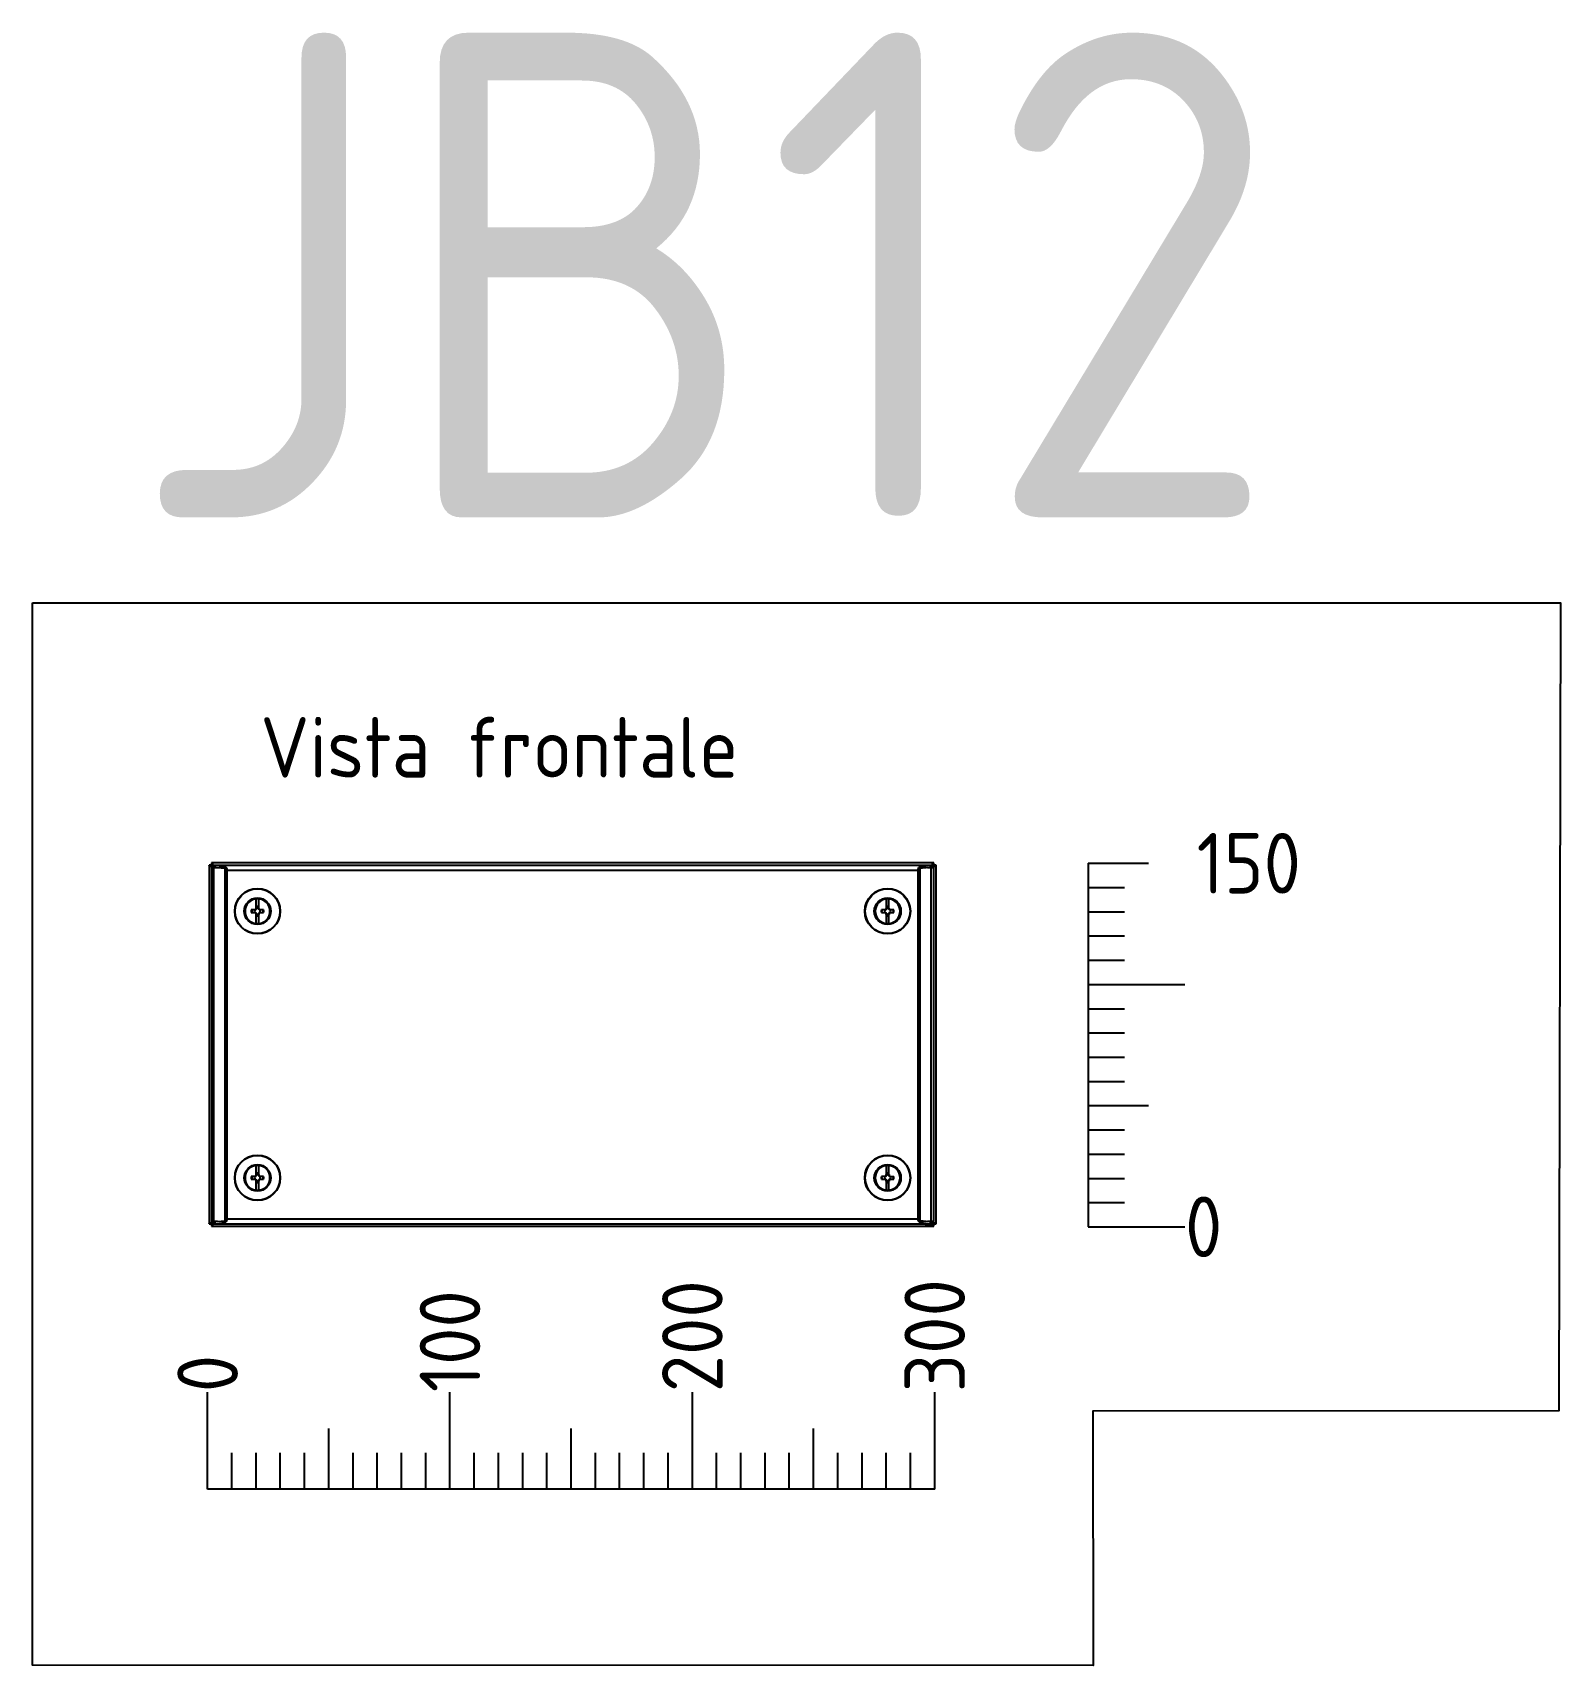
# Model space of a CAD drawing. Header units: millimetres. Extents: x 46697 to 52144, y 25488 to 34806.
# Drawn here: x 46796 to 47426, y 31789 to 32463 of the extents above; entities that cross this region are included whole.
import ezdxf
from ezdxf.enums import TextEntityAlignment as Align

# ---------------------------------------------------------------- set-up
doc = ezdxf.new("R2010")
doc.units = ezdxf.units.MM
doc.layers.add('! NO PLOT !', color=7, linetype='Continuous', true_color=0xff75dd, plot=False)
doc.layers.add('000-PI-ORMAR', color=51, linetype='Continuous')
doc.layers.add('AUT_TEXT', color=7, linetype='Continuous')
doc.styles.add('PI0', font='isocpeur.ttf', dxfattribs={"width": 0.9})

# ---------------------------------------------------------------- blocks, each defined once
blk = doc.blocks.new('NSYSBM15308')
at = {"layer": '000-PI-ORMAR'}
for p, q in [((49351.98, 30544.05), (49351.98, 30396.05)), ((49352.98, 30544.05), (49351.98, 30544.05)), ((49352.98, 30545.05), (49352.98, 30544.05)), ((49650.98, 30545.05), (49352.98, 30545.05)), ((49352.98, 30543.05), (49352.98, 30397.05)), ((49352.98, 30543.05), (49355.52, 30543.05)), ((49353.98, 30396.05), (49353.98, 30544.05)), ((49353.98, 30544.05), (49649.98, 30544.05)), ((49354.48, 30543.05), (49354.48, 30544.05)), ((49355.52, 30543.05), (49358.52, 30542.76)), ((49356.02, 30543.05), (49358.58, 30542.8)), ((49357.52, 30543.05), (49356.02, 30543.05)), ((49357.52, 30544.05), (49357.52, 30543.05)), ((49358.52, 30542.76), (49358.52, 30397.33)), ((49358.52, 30542.76), (49359.02, 30542.76)), ((49359.08, 30542.55), (49359.08, 30543.05)), ((49644.88, 30542.55), (49644.88, 30543.05)), ((49644.94, 30542.76), (49647.94, 30543.05)), ((49645.44, 30542.76), (49644.94, 30542.76)), ((49648.44, 30543.05), (49645.44, 30542.76)), ((49645.44, 30397.33), (49645.44, 30542.76)), ((49646.44, 30543.05), (49646.44, 30544.05)), ((49647.94, 30543.05), (49646.44, 30543.05)), ((49648.44, 30543.05), (49650.98, 30543.05)), ((49649.48, 30544.05), (49649.48, 30543.05)), ((49649.98, 30396.05), (49649.98, 30544.05)), ((49650.98, 30544.05), (49650.98, 30545.05)), ((49651.98, 30544.05), (49650.98, 30544.05)), ((49650.98, 30397.05), (49650.98, 30543.05)), ((49651.98, 30396.05), (49651.98, 30544.05)), ((49359.52, 30398.05), (49359.52, 30542.05)), ((49359.52, 30542.05), (49644.44, 30542.05)), ((49644.44, 30542.05), (49644.44, 30398.05)), ((49371.46, 30525.83), (49371.46, 30530.27)), ((49372.49, 30525.83), (49372.49, 30530.27)), ((49631.46, 30525.83), (49631.46, 30530.27)), ((49632.49, 30525.83), (49632.49, 30530.27)), ((49371.2, 30525.56), (49369.43, 30525.56)), ((49369.43, 30524.53), (49371.2, 30524.53)), ((49371.25, 30525.78), (49371, 30526.03)), ((49371, 30524.07), (49371.25, 30524.32)), ((49371.16, 30525.7), (49371.02, 30525.56)), ((49371.02, 30524.53), (49371.16, 30524.4)), ((49371.16, 30525.87), (49371.16, 30525.83)), ((49371.2, 30525.87), (49371.16, 30525.87)), ((49371.16, 30525.83), (49371.16, 30525.7)), ((49371.16, 30525.7), (49371.25, 30525.61)), ((49371.16, 30524.4), (49371.25, 30524.49)), ((49371.16, 30524.4), (49371.16, 30524.27)), ((49371.16, 30524.27), (49371.16, 30524.23)), ((49371.16, 30524.23), (49371.2, 30524.23)), ((49371.33, 30525.87), (49371.2, 30525.87)), ((49371.2, 30525.56), (49371.25, 30525.61)), ((49371.25, 30524.49), (49371.2, 30524.53)), ((49371.2, 30524.23), (49371.33, 30524.23)), ((49371.25, 30525.61), (49371.25, 30525.78)), ((49371.25, 30525.78), (49371.42, 30525.78)), ((49371.25, 30524.49), (49371.25, 30524.32)), ((49371.25, 30524.32), (49371.42, 30524.32)), ((49371.46, 30526), (49371.33, 30525.87)), ((49371.33, 30525.87), (49371.42, 30525.78)), ((49371.33, 30524.23), (49371.42, 30524.32)), ((49371.33, 30524.23), (49371.46, 30524.09)), ((49371.42, 30525.78), (49371.46, 30525.83)), ((49371.46, 30524.27), (49371.42, 30524.32)), ((49371.46, 30519.82), (49371.46, 30524.27)), ((49372.63, 30525.87), (49372.49, 30526)), ((49372.49, 30525.83), (49372.54, 30525.78)), ((49372.54, 30524.32), (49372.49, 30524.27)), ((49372.49, 30519.82), (49372.49, 30524.27)), ((49372.63, 30524.23), (49372.49, 30524.09)), ((49372.63, 30525.87), (49372.54, 30525.78)), ((49372.71, 30525.78), (49372.54, 30525.78)), ((49372.54, 30524.32), (49372.63, 30524.23)), ((49372.71, 30524.32), (49372.54, 30524.32)), ((49372.76, 30525.87), (49372.63, 30525.87)), ((49372.63, 30524.23), (49372.76, 30524.23)), ((49372.71, 30525.78), (49372.96, 30526.03)), ((49372.71, 30525.61), (49372.71, 30525.78)), ((49372.8, 30525.7), (49372.71, 30525.61)), ((49372.71, 30525.61), (49372.76, 30525.56)), ((49372.76, 30524.53), (49372.71, 30524.49)), ((49372.71, 30524.49), (49372.71, 30524.32)), ((49372.8, 30524.4), (49372.71, 30524.49)), ((49372.71, 30524.32), (49372.96, 30524.07)), ((49372.8, 30525.87), (49372.76, 30525.87)), ((49374.53, 30525.56), (49372.76, 30525.56)), ((49372.76, 30524.53), (49374.53, 30524.53)), ((49372.8, 30524.23), (49372.76, 30524.23)), ((49372.8, 30525.83), (49372.8, 30525.87)), ((49372.8, 30525.7), (49372.8, 30525.83)), ((49372.93, 30525.56), (49372.8, 30525.7)), ((49372.93, 30524.53), (49372.8, 30524.4)), ((49372.8, 30524.27), (49372.8, 30524.4)), ((49372.8, 30524.27), (49372.8, 30524.23)), ((49631.2, 30525.56), (49629.43, 30525.56)), ((49629.43, 30524.53), (49631.2, 30524.53)), ((49631, 30526.03), (49631.25, 30525.78)), ((49631, 30524.07), (49631.25, 30524.32)), ((49631.16, 30525.7), (49631.02, 30525.56)), ((49631.02, 30524.53), (49631.16, 30524.4)), ((49631.2, 30525.87), (49631.16, 30525.87)), ((49631.16, 30525.87), (49631.16, 30525.83)), ((49631.16, 30525.83), (49631.16, 30525.7)), ((49631.16, 30525.7), (49631.25, 30525.61)), ((49631.16, 30524.4), (49631.25, 30524.49)), ((49631.16, 30524.4), (49631.16, 30524.27)), ((49631.16, 30524.27), (49631.16, 30524.23)), ((49631.16, 30524.23), (49631.2, 30524.23)), ((49631.33, 30525.87), (49631.2, 30525.87)), ((49631.2, 30525.56), (49631.25, 30525.61)), ((49631.25, 30524.49), (49631.2, 30524.53)), ((49631.2, 30524.23), (49631.33, 30524.23)), ((49631.25, 30525.78), (49631.42, 30525.78)), ((49631.25, 30525.61), (49631.25, 30525.78)), ((49631.25, 30524.49), (49631.25, 30524.32)), ((49631.25, 30524.32), (49631.42, 30524.32)), ((49631.46, 30526), (49631.33, 30525.87)), ((49631.33, 30525.87), (49631.42, 30525.78)), ((49631.33, 30524.23), (49631.42, 30524.32)), ((49631.33, 30524.23), (49631.46, 30524.09)), ((49631.42, 30525.78), (49631.46, 30525.83)), ((49631.46, 30524.27), (49631.42, 30524.32)), ((49631.46, 30519.82), (49631.46, 30524.27)), ((49632.63, 30525.87), (49632.49, 30526)), ((49632.49, 30525.83), (49632.54, 30525.78)), ((49632.54, 30524.32), (49632.49, 30524.27)), ((49632.49, 30519.82), (49632.49, 30524.27)), ((49632.63, 30524.23), (49632.49, 30524.09)), ((49632.63, 30525.87), (49632.54, 30525.78)), ((49632.71, 30525.78), (49632.54, 30525.78)), ((49632.71, 30524.32), (49632.54, 30524.32)), ((49632.54, 30524.32), (49632.63, 30524.23)), ((49632.76, 30525.87), (49632.63, 30525.87)), ((49632.63, 30524.23), (49632.76, 30524.23)), ((49632.71, 30525.78), (49632.96, 30526.03)), ((49632.71, 30525.61), (49632.71, 30525.78)), ((49632.8, 30525.7), (49632.71, 30525.61)), ((49632.71, 30525.61), (49632.76, 30525.56)), ((49632.76, 30524.53), (49632.71, 30524.49)), ((49632.71, 30524.49), (49632.71, 30524.32)), ((49632.8, 30524.4), (49632.71, 30524.49)), ((49632.71, 30524.32), (49632.96, 30524.07)), ((49632.8, 30525.87), (49632.76, 30525.87)), ((49634.53, 30525.56), (49632.76, 30525.56)), ((49632.76, 30524.53), (49634.53, 30524.53)), ((49632.8, 30524.23), (49632.76, 30524.23)), ((49632.8, 30525.83), (49632.8, 30525.87)), ((49632.8, 30525.7), (49632.8, 30525.83)), ((49632.93, 30525.56), (49632.8, 30525.7)), ((49632.93, 30524.53), (49632.8, 30524.4)), ((49632.8, 30524.27), (49632.8, 30524.4)), ((49632.8, 30524.27), (49632.8, 30524.23)), ((49371.2, 30415.56), (49369.43, 30415.56)), ((49369.43, 30414.53), (49371.2, 30414.53)), ((49371.25, 30415.78), (49371, 30416.03)), ((49371.16, 30415.7), (49371.02, 30415.56)), ((49371.02, 30414.53), (49371.16, 30414.4)), ((49371.16, 30415.87), (49371.16, 30415.83)), ((49371.2, 30415.87), (49371.16, 30415.87)), ((49371.16, 30415.83), (49371.16, 30415.7)), ((49371.16, 30415.7), (49371.25, 30415.61)), ((49371.16, 30414.4), (49371.25, 30414.49)), ((49371.16, 30414.4), (49371.16, 30414.27)), ((49371.33, 30415.87), (49371.2, 30415.87)), ((49371.2, 30415.56), (49371.25, 30415.61)), ((49371.25, 30414.49), (49371.2, 30414.53)), ((49371.25, 30415.61), (49371.25, 30415.78)), ((49371.25, 30415.78), (49371.42, 30415.78)), ((49371.25, 30414.49), (49371.25, 30414.32)), ((49371.46, 30416), (49371.33, 30415.87)), ((49371.33, 30415.87), (49371.42, 30415.78)), ((49371.42, 30415.78), (49371.46, 30415.83)), ((49371.46, 30415.83), (49371.46, 30420.27)), ((49372.49, 30415.83), (49372.49, 30420.27)), ((49372.63, 30415.87), (49372.49, 30416)), ((49372.49, 30415.83), (49372.54, 30415.78)), ((49372.63, 30415.87), (49372.54, 30415.78)), ((49372.71, 30415.78), (49372.54, 30415.78)), ((49372.76, 30415.87), (49372.63, 30415.87)), ((49372.71, 30415.78), (49372.96, 30416.03)), ((49372.71, 30415.61), (49372.71, 30415.78)), ((49372.8, 30415.7), (49372.71, 30415.61)), ((49372.71, 30415.61), (49372.76, 30415.56)), ((49372.76, 30414.53), (49372.71, 30414.49)), ((49372.71, 30414.49), (49372.71, 30414.32)), ((49372.8, 30414.4), (49372.71, 30414.49)), ((49372.8, 30415.87), (49372.76, 30415.87)), ((49374.53, 30415.56), (49372.76, 30415.56)), ((49372.76, 30414.53), (49374.53, 30414.53)), ((49372.8, 30415.83), (49372.8, 30415.87)), ((49372.8, 30415.7), (49372.8, 30415.83)), ((49372.93, 30415.56), (49372.8, 30415.7)), ((49372.93, 30414.53), (49372.8, 30414.4)), ((49372.8, 30414.27), (49372.8, 30414.4)), ((49631.2, 30415.56), (49629.43, 30415.56)), ((49629.43, 30414.53), (49631.2, 30414.53)), ((49631.25, 30415.78), (49631, 30416.03)), ((49631.02, 30415.56), (49631.16, 30415.7)), ((49631.02, 30414.53), (49631.16, 30414.4)), ((49631.16, 30415.87), (49631.2, 30415.87)), ((49631.16, 30415.83), (49631.16, 30415.87)), ((49631.16, 30415.83), (49631.16, 30415.7)), ((49631.16, 30415.7), (49631.25, 30415.61)), ((49631.16, 30414.4), (49631.25, 30414.49)), ((49631.16, 30414.4), (49631.16, 30414.27)), ((49631.33, 30415.87), (49631.2, 30415.87)), ((49631.2, 30415.56), (49631.25, 30415.61)), ((49631.25, 30414.49), (49631.2, 30414.53)), ((49631.25, 30415.78), (49631.42, 30415.78)), ((49631.25, 30415.61), (49631.25, 30415.78)), ((49631.25, 30414.49), (49631.25, 30414.32)), ((49631.33, 30415.87), (49631.46, 30416)), ((49631.42, 30415.78), (49631.33, 30415.87)), ((49631.42, 30415.78), (49631.46, 30415.83)), ((49631.46, 30415.83), (49631.46, 30420.27)), ((49632.49, 30415.83), (49632.49, 30420.27)), ((49632.63, 30415.87), (49632.49, 30416)), ((49632.49, 30415.83), (49632.54, 30415.78)), ((49632.63, 30415.87), (49632.54, 30415.78)), ((49632.71, 30415.78), (49632.54, 30415.78)), ((49632.76, 30415.87), (49632.63, 30415.87)), ((49632.71, 30415.78), (49632.96, 30416.03)), ((49632.71, 30415.61), (49632.71, 30415.78)), ((49632.8, 30415.7), (49632.71, 30415.61)), ((49632.71, 30415.61), (49632.76, 30415.56)), ((49632.76, 30414.53), (49632.71, 30414.49)), ((49632.8, 30414.4), (49632.71, 30414.49)), ((49632.71, 30414.49), (49632.71, 30414.32)), ((49632.8, 30415.87), (49632.76, 30415.87)), ((49632.76, 30415.56), (49634.53, 30415.56)), ((49632.76, 30414.53), (49634.53, 30414.53)), ((49632.8, 30415.83), (49632.8, 30415.87)), ((49632.8, 30415.7), (49632.8, 30415.83)), ((49632.93, 30415.56), (49632.8, 30415.7)), ((49632.8, 30414.4), (49632.93, 30414.53)), ((49632.8, 30414.27), (49632.8, 30414.4)), ((49371, 30414.07), (49371.25, 30414.32)), ((49371.16, 30414.27), (49371.16, 30414.23)), ((49371.16, 30414.23), (49371.2, 30414.23)), ((49371.2, 30414.23), (49371.33, 30414.23)), ((49371.25, 30414.32), (49371.42, 30414.32)), ((49371.33, 30414.23), (49371.42, 30414.32)), ((49371.33, 30414.23), (49371.46, 30414.09)), ((49371.46, 30414.27), (49371.42, 30414.32)), ((49371.46, 30409.82), (49371.46, 30414.27)), ((49372.54, 30414.32), (49372.49, 30414.27)), ((49372.49, 30409.82), (49372.49, 30414.27)), ((49372.63, 30414.23), (49372.49, 30414.09)), ((49372.54, 30414.32), (49372.63, 30414.23)), ((49372.71, 30414.32), (49372.54, 30414.32)), ((49372.63, 30414.23), (49372.76, 30414.23)), ((49372.71, 30414.32), (49372.96, 30414.07)), ((49372.8, 30414.23), (49372.76, 30414.23)), ((49372.8, 30414.27), (49372.8, 30414.23)), ((49631.25, 30414.32), (49631, 30414.07)), ((49631.16, 30414.27), (49631.16, 30414.23)), ((49631.16, 30414.23), (49631.2, 30414.23)), ((49631.2, 30414.23), (49631.33, 30414.23)), ((49631.25, 30414.32), (49631.42, 30414.32)), ((49631.33, 30414.23), (49631.42, 30414.32)), ((49631.33, 30414.23), (49631.46, 30414.09)), ((49631.46, 30414.27), (49631.42, 30414.32)), ((49631.46, 30409.82), (49631.46, 30414.27)), ((49632.54, 30414.32), (49632.49, 30414.27)), ((49632.49, 30409.82), (49632.49, 30414.27)), ((49632.49, 30414.09), (49632.63, 30414.23)), ((49632.71, 30414.32), (49632.54, 30414.32)), ((49632.63, 30414.23), (49632.54, 30414.32)), ((49632.63, 30414.23), (49632.76, 30414.23)), ((49632.71, 30414.32), (49632.96, 30414.07)), ((49632.76, 30414.23), (49632.8, 30414.23)), ((49632.8, 30414.23), (49632.8, 30414.27)), ((49351.98, 30396.05), (49352.98, 30396.05)), ((49355.52, 30397.05), (49352.98, 30397.05)), ((49352.98, 30396.05), (49352.98, 30395.05)), ((49352.98, 30395.05), (49650.98, 30395.05)), ((49353.98, 30396.05), (49649.98, 30396.05)), ((49354.48, 30396.05), (49354.48, 30397.05)), ((49355.52, 30397.05), (49358.52, 30397.33)), ((49356.02, 30397.05), (49358.58, 30397.29)), ((49356.02, 30397.05), (49357.52, 30397.05)), ((49357.52, 30397.05), (49357.52, 30396.05)), ((49359.02, 30397.33), (49358.52, 30397.33)), ((49359.08, 30397.55), (49359.08, 30397.05)), ((49644.44, 30398.05), (49359.52, 30398.05)), ((49644.88, 30397.55), (49644.88, 30397.05)), ((49644.94, 30397.33), (49645.44, 30397.33)), ((49647.94, 30397.05), (49645.38, 30397.29)), ((49645.44, 30397.33), (49648.44, 30397.05)), ((49646.44, 30397.05), (49647.94, 30397.05)), ((49646.44, 30396.05), (49646.44, 30397.05)), ((49650.98, 30397.05), (49648.44, 30397.05)), ((49649.48, 30397.05), (49649.48, 30396.05)), ((49650.98, 30396.05), (49651.98, 30396.05)), ((49650.98, 30395.05), (49650.98, 30396.05))]:
    blk.add_line(p, q, dxfattribs=at)
for centre, radius in [((49371.98, 30525.05), 9.4), ((49371.98, 30525.05), 9.23), ((49371.98, 30525.05), 5.51), ((49371.98, 30525.05), 5.25), ((49631.98, 30525.05), 9.4), ((49631.98, 30525.05), 9.23), ((49631.98, 30525.05), 5.51), ((49631.98, 30525.05), 5.25), ((49371.98, 30415.05), 9.4), ((49371.98, 30415.05), 9.23), ((49631.98, 30415.05), 9.4), ((49631.98, 30415.05), 9.23), ((49371.98, 30415.05), 5.51), ((49371.98, 30415.05), 5.25), ((49631.98, 30415.05), 5.51), ((49631.98, 30415.05), 5.25)]:
    blk.add_circle(centre, radius, dxfattribs=at)
for centre, radius, start, end in [((49379.82, 30624.41), 85.37, 252.14776, 252.38244), ((49272.62, 30517.21), 85.37, 17.61756, 17.85224), ((49731.34, 30517.21), 85.37, 162.14776, 162.38244), ((49624.14, 30624.41), 85.37, 287.61756, 287.85224), ((49371.98, 30525.05), 5.14, 95.75532, 264.24468), ((49371.98, 30525.05), 5.14, 275.75532, 84.24468), ((49631.98, 30525.05), 5.14, 95.75532, 264.24468), ((49631.98, 30525.05), 5.14, 275.75532, 84.24468), ((49371.77, 30525.05), 2.4, 167.61236, 192.38734), ((49371.81, 30525.05), 2.21, 166.52842, 193.47128), ((49371.98, 30525.05), 1.17, 153.88521, 206.11479), ((49363.62, 30516.71), 11.89, 50.40561, 51.61859), ((49380.31, 30533.4), 11.87, 218.38035, 219.59544), ((49380.31, 30516.7), 11.87, 140.40456, 141.61965), ((49363.62, 30533.39), 11.89, 308.38141, 309.59439), ((49371.98, 30525.34), 1.55, 70.55354, 109.44651), ((49371.98, 30525.05), 1.17, 63.88521, 116.11479), ((49371.98, 30525.05), 1.17, 243.88521, 296.11479), ((49371.98, 30524.75), 1.55, 250.55354, 289.44651), ((49380.34, 30516.71), 11.89, 128.38141, 129.59439), ((49380.34, 30533.39), 11.89, 230.40561, 231.61859), ((49363.65, 30533.4), 11.87, 320.40456, 321.61965), ((49363.65, 30516.7), 11.87, 38.38035, 39.59544), ((49371.98, 30525.05), 1.17, 333.88521, 26.11479), ((49372.15, 30525.05), 2.21, 346.52861, 13.47164), ((49372.19, 30525.05), 2.4, 347.61139, 12.38833), ((49631.77, 30525.05), 2.4, 167.61236, 192.38734), ((49631.81, 30525.05), 2.21, 166.52842, 193.47128), ((49631.98, 30525.05), 1.17, 153.88521, 206.11479), ((49623.62, 30516.71), 11.89, 50.40561, 51.61859), ((49640.31, 30533.4), 11.87, 218.38035, 219.59544), ((49640.31, 30516.7), 11.87, 140.40456, 141.61965), ((49623.62, 30533.39), 11.89, 308.38141, 309.59439), ((49631.98, 30525.34), 1.55, 70.55354, 109.44651), ((49631.98, 30525.05), 1.17, 63.88521, 116.11479), ((49631.98, 30525.05), 1.17, 243.88521, 296.11479), ((49631.98, 30524.75), 1.55, 250.55354, 289.44651), ((49640.34, 30516.71), 11.89, 128.38141, 129.59439), ((49640.34, 30533.39), 11.89, 230.40561, 231.61859), ((49623.65, 30533.4), 11.87, 320.40456, 321.61965), ((49623.65, 30516.7), 11.87, 38.38035, 39.59544), ((49631.98, 30525.05), 1.17, 333.88521, 26.11479), ((49632.15, 30525.05), 2.21, 346.52861, 13.47164), ((49632.19, 30525.05), 2.4, 347.61139, 12.38833), ((49371.98, 30415.05), 5.14, 95.75532, 264.24468), ((49371.77, 30415.05), 2.4, 167.61236, 192.38734), ((49371.81, 30415.05), 2.21, 166.52842, 193.47128), ((49371.98, 30415.05), 1.17, 153.88521, 206.11479), ((49363.62, 30406.71), 11.89, 50.40561, 51.61859), ((49380.31, 30423.4), 11.87, 218.38035, 219.59544), ((49371.98, 30415.34), 1.55, 70.55354, 109.44651), ((49371.98, 30415.05), 1.17, 63.88521, 116.11479), ((49371.98, 30415.05), 5.14, 275.75532, 84.24468), ((49380.34, 30406.71), 11.89, 128.38141, 129.59439), ((49363.65, 30423.4), 11.87, 320.40456, 321.61965), ((49371.98, 30415.05), 1.17, 333.88521, 26.11479), ((49372.15, 30415.05), 2.21, 346.52861, 13.47164), ((49372.19, 30415.05), 2.4, 347.61139, 12.38833), ((49631.98, 30415.05), 5.14, 95.75532, 264.24468), ((49631.77, 30415.05), 2.4, 167.61139, 192.38833), ((49631.81, 30415.05), 2.21, 166.52861, 193.47164), ((49631.98, 30415.05), 1.17, 153.88521, 206.11479), ((49623.62, 30406.71), 11.89, 50.40561, 51.61859), ((49640.31, 30423.4), 11.87, 218.38035, 219.59544), ((49631.98, 30415.34), 1.55, 70.55354, 109.44651), ((49631.98, 30415.05), 1.17, 63.88521, 116.11479), ((49631.98, 30415.05), 5.14, 275.75532, 84.24468), ((49640.34, 30406.71), 11.89, 128.38141, 129.59439), ((49623.65, 30423.4), 11.87, 320.40456, 321.61965), ((49631.98, 30415.05), 1.17, 333.88521, 26.11479), ((49632.15, 30415.05), 2.21, 346.52842, 13.47128), ((49632.19, 30415.05), 2.4, 347.61236, 12.38734), ((49380.31, 30406.7), 11.87, 140.40456, 141.61965), ((49363.62, 30423.39), 11.89, 308.38141, 309.59439), ((49371.98, 30415.05), 1.17, 243.88521, 296.11479), ((49371.98, 30414.75), 1.55, 250.55354, 289.44651), ((49380.34, 30423.39), 11.89, 230.40561, 231.61859), ((49363.65, 30406.7), 11.87, 38.38035, 39.59544), ((49640.31, 30406.7), 11.87, 140.40456, 141.61965), ((49623.62, 30423.39), 11.89, 308.38141, 309.59439), ((49631.98, 30415.05), 1.17, 243.88521, 296.11479), ((49631.98, 30414.75), 1.55, 250.55354, 289.44651), ((49640.34, 30423.39), 11.89, 230.40561, 231.61859), ((49623.65, 30406.7), 11.87, 38.38035, 39.59544), ((49379.82, 30315.69), 85.37, 107.61756, 107.85224), ((49272.62, 30422.88), 85.37, 342.14776, 342.38244), ((49624.14, 30315.69), 85.37, 72.14776, 72.38244), ((49731.34, 30422.88), 85.37, 197.61756, 197.85224)]:
    blk.add_arc(centre, radius, start, end, dxfattribs=at)
for points, knots in [([(49352.73, 30543.48), (49352.62, 30543.52), (49352.43, 30543.61), (49352.16, 30543.76), (49351.98, 30543.93), (49351.98, 30544.05)], [0, 0, 0, 0, 0.356821, 0.642435, 1, 1, 1, 1]), ([(49353.02, 30543.36), (49353, 30543.37), (49352.9, 30543.41), (49352.8, 30543.45), (49352.73, 30543.48)], [0, 0, 0, 0, 0.259456, 1, 1, 1, 1]), ([(49352.98, 30545.05), (49353.1, 30545.05), (49353.27, 30544.87), (49353.42, 30544.6), (49353.51, 30544.4), (49353.55, 30544.3)], [0, 0, 0, 0, 0.357565, 0.643179, 1, 1, 1, 1]), ([(49353.51, 30543.72), (49353.47, 30543.77), (49353.33, 30543.92), (49353.13, 30544.05), (49352.98, 30544.05)], [0, 0, 0, 0, 0.302802, 1, 1, 1, 1]), ([(49352.98, 30544.05), (49352.98, 30544), (49353.02, 30543.79), (49353.18, 30543.63), (49353.3, 30543.52)], [0, 0, 0, 0, 0.211293, 1, 1, 1, 1]), ([(49353.65, 30543.15), (49353.59, 30543.17), (49353.38, 30543.24), (49353.18, 30543.31), (49353.02, 30543.36)], [0, 0, 0, 0, 0.25883, 1, 1, 1, 1]), ([(49353.48, 30543.38), (49353.51, 30543.36), (49353.68, 30543.24), (49353.85, 30543.13), (49353.98, 30543.05)], [0, 0, 0, 0, 0.239345, 1, 1, 1, 1]), ([(49353.55, 30544.3), (49353.56, 30544.27), (49353.6, 30544.18), (49353.64, 30544.08), (49353.66, 30544)], [0, 0, 0, 0, 0.240176, 1, 1, 1, 1]), ([(49353.98, 30543.05), (49353.95, 30543.09), (49353.84, 30543.26), (49353.73, 30543.43), (49353.64, 30543.55)], [0, 0, 0, 0, 0.257186, 1, 1, 1, 1]), ([(49353.66, 30544), (49353.68, 30543.95), (49353.75, 30543.75), (49353.82, 30543.54), (49353.87, 30543.38)], [0, 0, 0, 0, 0.239407, 1, 1, 1, 1]), ([(49357.52, 30544.05), (49357.65, 30544.05), (49358.01, 30543.98), (49358.55, 30543.62), (49358.9, 30543.26), (49359.08, 30543.05)], [0, 0, 0, 0, 0.208186, 0.565107, 1, 1, 1, 1]), ([(49358.56, 30542.81), (49358.47, 30542.85), (49358.14, 30542.98), (49357.78, 30543.05), (49357.52, 30543.05)], [0, 0, 0, 0, 0.26025, 1, 1, 1, 1]), ([(49359.52, 30542.05), (49359.43, 30542.11), (49359.09, 30542.34), (49358.75, 30542.57), (49358.52, 30542.76)], [0, 0, 0, 0, 0.257336, 1, 1, 1, 1]), ([(49359.08, 30543.05), (49359.12, 30542.97), (49359.27, 30542.64), (49359.41, 30542.3), (49359.52, 30542.05)], [0, 0, 0, 0, 0.237081, 1, 1, 1, 1]), ([(49644.44, 30542.05), (49644.48, 30542.13), (49644.62, 30542.47), (49644.76, 30542.8), (49644.88, 30543.05)], [0, 0, 0, 0, 0.2593, 1, 1, 1, 1]), ([(49645.44, 30542.76), (49645.37, 30542.7), (49645.04, 30542.45), (49644.7, 30542.22), (49644.44, 30542.05)], [0, 0, 0, 0, 0.239873, 1, 1, 1, 1]), ([(49644.88, 30543.05), (49645, 30543.19), (49645.3, 30543.51), (49645.79, 30543.91), (49646.24, 30544.05), (49646.44, 30544.05)], [0, 0, 0, 0, 0.298781, 0.681735, 1, 1, 1, 1]), ([(49646.44, 30543.05), (49646.36, 30543.05), (49646, 30543.03), (49645.65, 30542.92), (49645.4, 30542.81)], [0, 0, 0, 0, 0.243231, 1, 1, 1, 1]), ([(49650.32, 30543.55), (49650.29, 30543.51), (49650.17, 30543.35), (49650.06, 30543.18), (49649.98, 30543.05)], [0, 0, 0, 0, 0.239345, 1, 1, 1, 1]), ([(49649.98, 30543.05), (49650.02, 30543.08), (49650.19, 30543.18), (49650.36, 30543.29), (49650.48, 30543.38)], [0, 0, 0, 0, 0.257186, 1, 1, 1, 1]), ([(49650.09, 30543.38), (49650.1, 30543.43), (49650.17, 30543.64), (49650.24, 30543.85), (49650.3, 30544)], [0, 0, 0, 0, 0.25883, 1, 1, 1, 1]), ([(49650.3, 30544), (49650.31, 30544.03), (49650.34, 30544.13), (49650.38, 30544.23), (49650.41, 30544.3)], [0, 0, 0, 0, 0.259456, 1, 1, 1, 1]), ([(49650.94, 30543.36), (49650.89, 30543.35), (49650.68, 30543.27), (49650.47, 30543.21), (49650.31, 30543.15)], [0, 0, 0, 0, 0.239407, 1, 1, 1, 1]), ([(49650.41, 30544.3), (49650.45, 30544.4), (49650.54, 30544.6), (49650.69, 30544.87), (49650.86, 30545.05), (49650.98, 30545.05)], [0, 0, 0, 0, 0.356821, 0.642435, 1, 1, 1, 1]), ([(49650.98, 30544.05), (49650.94, 30544.05), (49650.72, 30544.01), (49650.56, 30543.85), (49650.45, 30543.72)], [0, 0, 0, 0, 0.211293, 1, 1, 1, 1]), ([(49650.66, 30543.52), (49650.7, 30543.56), (49650.85, 30543.7), (49650.98, 30543.9), (49650.98, 30544.05)], [0, 0, 0, 0, 0.302802, 1, 1, 1, 1]), ([(49651.23, 30543.48), (49651.21, 30543.47), (49651.11, 30543.43), (49651.01, 30543.39), (49650.94, 30543.36)], [0, 0, 0, 0, 0.240176, 1, 1, 1, 1]), ([(49651.98, 30544.05), (49651.98, 30543.93), (49651.8, 30543.76), (49651.53, 30543.61), (49651.34, 30543.52), (49651.23, 30543.48)], [0, 0, 0, 0, 0.357565, 0.643179, 1, 1, 1, 1]), ([(49371.46, 30526.99), (49371.63, 30527.04), (49371.98, 30527.1), (49372.33, 30527.04), (49372.49, 30526.99)], [0, 0, 0, 0, 0.5, 1, 1, 1, 1]), ([(49372.49, 30523.1), (49372.33, 30523.05), (49371.98, 30523), (49371.63, 30523.05), (49371.46, 30523.1)], [0, 0, 0, 0, 0.5, 1, 1, 1, 1]), ([(49631.46, 30526.99), (49631.63, 30527.04), (49631.98, 30527.1), (49632.33, 30527.04), (49632.49, 30526.99)], [0, 0, 0, 0, 0.5, 1, 1, 1, 1]), ([(49632.49, 30523.1), (49632.33, 30523.05), (49631.98, 30523), (49631.63, 30523.05), (49631.46, 30523.1)], [0, 0, 0, 0, 0.5, 1, 1, 1, 1]), ([(49371.46, 30416.99), (49371.63, 30417.04), (49371.98, 30417.1), (49372.33, 30417.04), (49372.49, 30416.99)], [0, 0, 0, 0, 0.5, 1, 1, 1, 1]), ([(49631.46, 30416.99), (49631.63, 30417.04), (49631.98, 30417.1), (49632.33, 30417.04), (49632.49, 30416.99)], [0, 0, 0, 0, 0.5, 1, 1, 1, 1]), ([(49372.49, 30413.1), (49372.33, 30413.05), (49371.98, 30413), (49371.63, 30413.05), (49371.46, 30413.1)], [0, 0, 0, 0, 0.5, 1, 1, 1, 1]), ([(49632.49, 30413.1), (49632.33, 30413.05), (49631.98, 30413), (49631.63, 30413.05), (49631.46, 30413.1)], [0, 0, 0, 0, 0.5, 1, 1, 1, 1]), ([(49351.98, 30396.05), (49351.98, 30396.16), (49352.16, 30396.34), (49352.43, 30396.49), (49352.62, 30396.57), (49352.73, 30396.62)], [0, 0, 0, 0, 0.357565, 0.643179, 1, 1, 1, 1]), ([(49352.73, 30396.62), (49352.75, 30396.63), (49352.85, 30396.67), (49352.95, 30396.7), (49353.02, 30396.73)], [0, 0, 0, 0, 0.240176, 1, 1, 1, 1]), ([(49353.3, 30396.57), (49353.26, 30396.53), (49353.1, 30396.39), (49352.98, 30396.19), (49352.98, 30396.05)], [0, 0, 0, 0, 0.302802, 1, 1, 1, 1]), ([(49352.98, 30396.05), (49353.02, 30396.05), (49353.24, 30396.09), (49353.4, 30396.25), (49353.51, 30396.37)], [0, 0, 0, 0, 0.211293, 1, 1, 1, 1]), ([(49353.55, 30395.8), (49353.51, 30395.69), (49353.42, 30395.5), (49353.27, 30395.23), (49353.1, 30395.05), (49352.98, 30395.05)], [0, 0, 0, 0, 0.356821, 0.642435, 1, 1, 1, 1]), ([(49353.02, 30396.73), (49353.07, 30396.75), (49353.28, 30396.82), (49353.49, 30396.89), (49353.65, 30396.94)], [0, 0, 0, 0, 0.239407, 1, 1, 1, 1]), ([(49353.98, 30397.05), (49353.94, 30397.02), (49353.77, 30396.91), (49353.6, 30396.8), (49353.48, 30396.71)], [0, 0, 0, 0, 0.257186, 1, 1, 1, 1]), ([(49353.66, 30396.09), (49353.65, 30396.07), (49353.62, 30395.97), (49353.58, 30395.87), (49353.55, 30395.8)], [0, 0, 0, 0, 0.259456, 1, 1, 1, 1]), ([(49353.64, 30396.54), (49353.67, 30396.58), (49353.79, 30396.75), (49353.9, 30396.92), (49353.98, 30397.05)], [0, 0, 0, 0, 0.239345, 1, 1, 1, 1]), ([(49353.87, 30396.71), (49353.86, 30396.66), (49353.79, 30396.45), (49353.72, 30396.24), (49353.66, 30396.09)], [0, 0, 0, 0, 0.25883, 1, 1, 1, 1]), ([(49357.52, 30397.05), (49357.6, 30397.05), (49357.96, 30397.07), (49358.31, 30397.17), (49358.56, 30397.28)], [0, 0, 0, 0, 0.243231, 1, 1, 1, 1]), ([(49359.08, 30397.05), (49358.96, 30396.9), (49358.66, 30396.59), (49358.16, 30396.18), (49357.72, 30396.05), (49357.52, 30396.05)], [0, 0, 0, 0, 0.298781, 0.681735, 1, 1, 1, 1]), ([(49358.52, 30397.33), (49358.59, 30397.39), (49358.92, 30397.64), (49359.26, 30397.87), (49359.52, 30398.05)], [0, 0, 0, 0, 0.239873, 1, 1, 1, 1]), ([(49359.52, 30398.05), (49359.48, 30397.96), (49359.34, 30397.62), (49359.2, 30397.29), (49359.08, 30397.05)], [0, 0, 0, 0, 0.2593, 1, 1, 1, 1]), ([(49644.44, 30398.05), (49644.53, 30397.99), (49644.87, 30397.76), (49645.2, 30397.52), (49645.44, 30397.33)], [0, 0, 0, 0, 0.257336, 1, 1, 1, 1]), ([(49644.88, 30397.05), (49644.84, 30397.13), (49644.69, 30397.46), (49644.55, 30397.79), (49644.44, 30398.05)], [0, 0, 0, 0, 0.237081, 1, 1, 1, 1]), ([(49650.98, 30395.05), (49646.31, 30396.05), (49645.95, 30396.12), (49645.4, 30396.47), (49645.06, 30396.84), (49644.88, 30397.05)], [0, 0, 0, 0, 0.208186, 0.565107, 1, 1, 1, 1]), ([(49645.4, 30397.28), (49645.48, 30397.24), (49645.82, 30397.12), (49646.18, 30397.05), (49646.44, 30397.05)], [0, 0, 0, 0, 0.26025, 1, 1, 1, 1]), ([(49649.98, 30397.05), (49650.01, 30397), (49650.12, 30396.83), (49650.23, 30396.66), (49650.32, 30396.54)], [0, 0, 0, 0, 0.257186, 1, 1, 1, 1]), ([(49650.48, 30396.71), (49650.44, 30396.74), (49650.28, 30396.86), (49650.11, 30396.97), (49649.98, 30397.05)], [0, 0, 0, 0, 0.239345, 1, 1, 1, 1]), ([(49650.3, 30396.09), (49650.28, 30396.14), (49650.21, 30396.35), (49650.14, 30396.56), (49650.09, 30396.71)], [0, 0, 0, 0, 0.239407, 1, 1, 1, 1]), ([(49650.41, 30395.8), (49650.4, 30395.82), (49650.36, 30395.92), (49650.32, 30396.02), (49650.3, 30396.09)], [0, 0, 0, 0, 0.240176, 1, 1, 1, 1]), ([(49650.31, 30396.94), (49650.37, 30396.92), (49650.58, 30396.86), (49650.78, 30396.79), (49650.94, 30396.73)], [0, 0, 0, 0, 0.25883, 1, 1, 1, 1]), ([(49650.98, 30395.05), (49650.86, 30395.05), (49650.69, 30395.23), (49650.54, 30395.5), (49650.45, 30395.69), (49650.41, 30395.8)], [0, 0, 0, 0, 0.357565, 0.643179, 1, 1, 1, 1]), ([(49650.45, 30396.37), (49650.49, 30396.32), (49650.63, 30396.17), (49650.83, 30396.05), (49650.98, 30396.05)], [0, 0, 0, 0, 0.302802, 1, 1, 1, 1]), ([(49650.98, 30396.05), (49650.98, 30396.09), (49650.94, 30396.3), (49650.78, 30396.47), (49650.66, 30396.57)], [0, 0, 0, 0, 0.211293, 1, 1, 1, 1]), ([(49650.94, 30396.73), (49650.96, 30396.72), (49651.06, 30396.68), (49651.16, 30396.65), (49651.23, 30396.62)], [0, 0, 0, 0, 0.259456, 1, 1, 1, 1]), ([(49651.23, 30396.62), (49651.34, 30396.57), (49651.53, 30396.49), (49651.8, 30396.34), (49651.98, 30396.16), (49651.98, 30396.05)], [0, 0, 0, 0, 0.356821, 0.642435, 1, 1, 1, 1])]:
    blk.add_open_spline(points, degree=3, knots=knots, dxfattribs=at)
for points in [[(49353.3, 30543.52), (49353.36, 30543.47), (49353.42, 30543.43), (49353.48, 30543.38)], [(49353.64, 30543.55), (49353.6, 30543.61), (49353.55, 30543.67), (49353.51, 30543.72)], [(49650.45, 30543.72), (49650.4, 30543.67), (49650.36, 30543.61), (49650.32, 30543.55)], [(49650.48, 30543.38), (49650.54, 30543.43), (49650.6, 30543.47), (49650.66, 30543.52)], [(49353.48, 30396.71), (49353.42, 30396.67), (49353.36, 30396.62), (49353.3, 30396.57)], [(49353.51, 30396.37), (49353.55, 30396.43), (49353.6, 30396.48), (49353.64, 30396.54)], [(49650.32, 30396.54), (49650.36, 30396.48), (49650.4, 30396.43), (49650.45, 30396.37)], [(49650.66, 30396.57), (49650.6, 30396.62), (49650.54, 30396.67), (49650.48, 30396.71)]]:
    blk.add_open_spline(points, degree=3, dxfattribs=at)

msp = doc.modelspace()

# ---------------------------------------------------------------- linework, layer by layer
at = {"layer": '! NO PLOT !', "ltscale": 0.25}
msp.add_lwpolyline([(46796.01, 32227.27), (47426.32, 32227.27), (47425.63, 31894), (47233.49, 31893.85), (47233.5, 31788.95), (46796.01, 31789), (46796.01, 32227.27)], dxfattribs=at)
at = {"color": 7}
for p, q in [((47231.44, 32119.88), (47231.44, 31969.88)), ((47231.44, 32119.88), (47256.44, 32119.88)), ((47231.44, 32109.88), (47246.44, 32109.88)), ((47231.44, 32099.88), (47246.44, 32099.88)), ((47231.44, 32089.88), (47246.44, 32089.88)), ((47231.44, 32079.88), (47246.44, 32079.88)), ((47231.44, 32069.88), (47271.44, 32069.88)), ((47231.44, 32059.88), (47246.44, 32059.88)), ((47231.44, 32049.88), (47246.44, 32049.88)), ((47231.44, 32039.88), (47246.44, 32039.88)), ((47231.44, 32029.88), (47246.44, 32029.88)), ((47231.44, 32019.88), (47256.44, 32019.88)), ((47231.44, 32009.88), (47246.44, 32009.88)), ((47231.44, 31999.88), (47246.44, 31999.88)), ((47231.44, 31989.88), (47246.44, 31989.88)), ((47231.44, 31979.88), (47246.44, 31979.88)), ((47231.44, 31969.88), (47271.44, 31969.88)), ((47231.44, 31969.88), (47271.44, 31969.88)), ((46868.2, 31861.64), (46868.2, 31901.64)), ((46968.2, 31861.64), (46968.2, 31901.64)), ((47068.2, 31861.64), (47068.2, 31901.64)), ((47068.2, 31861.64), (47068.2, 31901.64)), ((47068.2, 31861.64), (47068.2, 31901.64)), ((47068.2, 31861.64), (47068.2, 31901.64)), ((47068.2, 31861.64), (47068.2, 31901.64)), ((47068.2, 31861.64), (47068.2, 31901.64)), ((47068.2, 31861.64), (47068.2, 31901.64)), ((47068.2, 31861.64), (47068.2, 31901.64)), ((47168.2, 31861.64), (47168.2, 31901.64)), ((46918.2, 31861.64), (46918.2, 31886.64)), ((47018.2, 31861.64), (47018.2, 31886.64)), ((47118.2, 31861.64), (47118.2, 31886.64)), ((46878.2, 31861.64), (46878.2, 31876.64)), ((46888.2, 31861.64), (46888.2, 31876.64)), ((46898.2, 31861.64), (46898.2, 31876.64)), ((46908.2, 31861.64), (46908.2, 31876.64)), ((46928.2, 31861.64), (46928.2, 31876.64)), ((46938.2, 31861.64), (46938.2, 31876.64)), ((46948.2, 31861.64), (46948.2, 31876.64)), ((46958.2, 31861.64), (46958.2, 31876.64)), ((46978.2, 31861.64), (46978.2, 31876.64)), ((46988.2, 31861.64), (46988.2, 31876.64)), ((46998.2, 31861.64), (46998.2, 31876.64)), ((47008.2, 31861.64), (47008.2, 31876.64)), ((47028.2, 31861.64), (47028.2, 31876.64)), ((47038.2, 31861.64), (47038.2, 31876.64)), ((47048.2, 31861.64), (47048.2, 31876.64)), ((47058.2, 31861.64), (47058.2, 31876.64)), ((47078.2, 31861.64), (47078.2, 31876.64)), ((47088.2, 31861.64), (47088.2, 31876.64)), ((47098.2, 31861.64), (47098.2, 31876.64)), ((47108.2, 31861.64), (47108.2, 31876.64)), ((47128.2, 31861.64), (47128.2, 31876.64)), ((47138.2, 31861.64), (47138.2, 31876.64)), ((47148.2, 31861.64), (47148.2, 31876.64)), ((47158.2, 31861.64), (47158.2, 31876.64)), ((47168.2, 31861.64), (46868.2, 31861.64))]:
    msp.add_line(p, q, dxfattribs=at)

# ---------------------------------------------------------------- block references
msp.add_blockref('NSYSBM15308', (-2483.21, 1575.04))

# ---------------------------------------------------------------- texts
at = {"color": 7, "style": 'PI0', "width": 0.9}
for s, p in [('150', (47276.24, 32119.88)), ('0', (47271.44, 31969.88))]:
    msp.add_text(s, height=25, dxfattribs=at).set_placement(p, align=Align.MIDDLE_LEFT)
for s, p in [('200', (47068.2, 31901.64)), ('300', (47168.2, 31901.64)), ('100', (46968.2, 31901.64)), ('0', (46868.2, 31901.64))]:
    msp.add_text(s, height=25, rotation=90, dxfattribs=at).set_placement(p, align=Align.MIDDLE_LEFT)
at = {"layer": 'AUT_TEXT', "style": 'PI0', "width": 0.9}
for s, height, p in [('JB12', 200, (47073.39, 32362.57)), ('Vista frontale', 25, (46988.6, 32167.77))]:
    msp.add_text(s, height=height, dxfattribs=at).set_placement(p, align=Align.MIDDLE)

doc.saveas('drawing.dxf')
